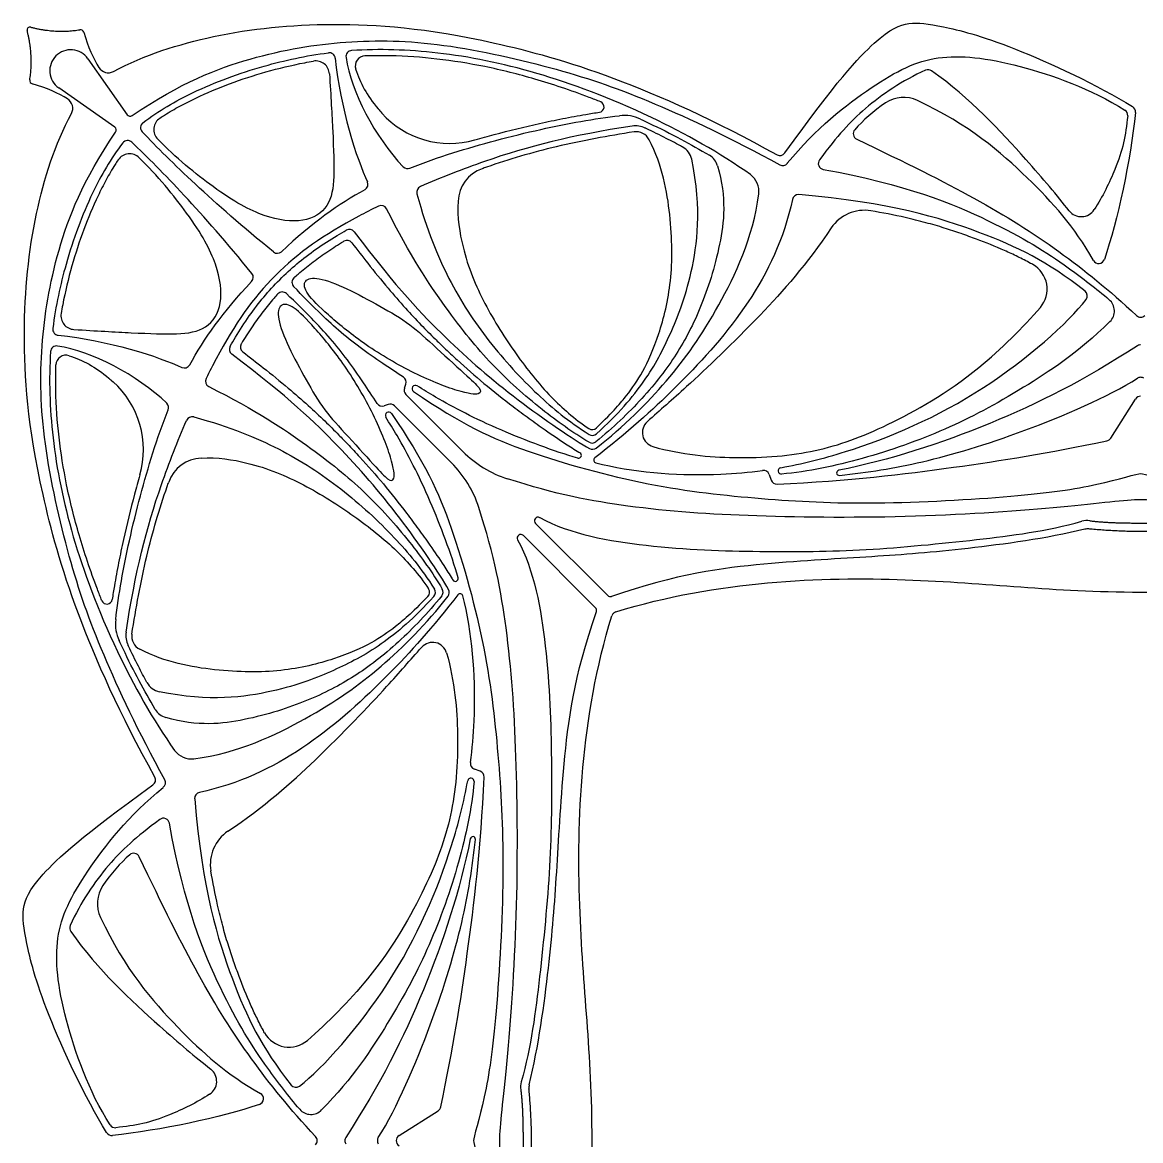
# Model space of a CAD drawing. Header units: millimetres. Extents: x -143 to 143, y -142 to 141.
# Drawn here: x -45.26 to 0.4, y 3.04 to 48.7 of the extents above; entities that cross this region are included whole.
import ezdxf

# ---------------------------------------------------------------- set-up
doc = ezdxf.new("R2010")
doc.units = ezdxf.units.MM
doc.header["$MEASUREMENT"] = 0
doc.layers.add('Layer 03', color=5, linetype='Continuous')

msp = doc.modelspace()

# ---------------------------------------------------------------- linework, layer by layer
at = {"layer": 'Layer 03'}
for p, q in [((-42.582, 47.217), (-40.982, 44.932)), ((-41.489, 44.425), (-43.774, 46.025)), ((-29.658, 33.77), (-29.603, 33.922)), ((-27.268, 31.177), (-29.601, 33.51)), ((-30.328, 33.101), (-30.479, 33.045)), ((-27.734, 30.711), (-30.068, 33.044)), ((-0.818, 31.723), (0.196, 33.32)), ((-21.671, 31.087), (-21.884, 30.921)), ((-21.838, 30.712), (-21.575, 30.651)), ((-14.766, 30.243), (-14.678, 30.005)), ((-21.357, 25.294), (-24.304, 28.242)), ((-21.852, 24.8), (-24.799, 27.747)), ((-27.479, 25.326), (-27.644, 25.114)), ((-27.208, 25.018), (-27.27, 25.281)), ((-26.562, 18.121), (-26.8, 18.208)), ((-29.878, 3.246), (-28.281, 4.261))]:
    msp.add_line(p, q, dxfattribs=at)
for centre, radius, start, end in [((-44.947, 48.39), 0.119, 135, 194.2506), ((-44.947, 48.39), 0.119, 75.7494, 135), ((-42.89, 48.255), 0.148, 15.5888, 99.6245), ((-43.283, 46.726), 0.856, 35, 135), ((-31.799, 47.303), 0.247, 93.8133, 188.3792), ((-43.283, 46.726), 0.856, 135, 235), ((-33.281, 46.562), 0.564, 3.5583, 99.5287), ((-32.728, 47.213), 0.247, 5.3661, 97.2232), ((-31.254, 46.917), 0.413, 91.983, 197.3952), ((-41.754, 47.09), 0.446, 211.4581, 298.2117), ((-8.273, 46.523), 0.247, 54.5926, 114.1641), ((-44.812, 46.332), 0.148, 170.3755, 254.4112), ((-43.648, 45.196), 0.446, 331.7883, 58.5419), ((-21.726, 45.251), 0.221, 278.3798, 68.1749), ((-9.275, 44.309), 1.328, 64.9843, 123.8034), ((-0.053, 45.051), 0.247, 353.9891, 58.4379), ((-40.861, 45.017), 0.148, 215, 303.9945), ((-39.33, 44.322), 0.564, 123.5479, 224.4495), ((-27.81, 47.479), 3.722, 221.7701, 286.0845), ((-20.694, 43.282), 1.618, 65.0465, 96.2758), ((-0.37, 44.912), 0.247, 354.9216, 57.5141), ((-41.574, 44.303), 0.148, 326.0055, 55), ((-40.185, 44.405), 0.247, 127.5155, 223.3766), ((-20.221, 43.553), 0.924, 64.5163, 98.7168), ((-11.082, 44.152), 0.247, 138.7295, 244.5117), ((-40.963, 43.628), 0.247, 46.6234, 142.4845), ((-20.193, 43.639), 0.596, 27.0138, 98.6688), ((-18.651, 42.96), 0.742, 11.6873, 61.576), ((-40.88, 42.773), 0.564, 45.5505, 146.4521), ((-17.585, 42.64), 0.742, 15.9484, 59.3055), ((-14.322, 43.512), 0.247, 241.1345, 324.4149), ((-14.213, 43.103), 0.247, 241.2379, 320.7295), ((-12.511, 42.941), 0.247, 143.5306, 259.7736), ((-29.527, 42.974), 0.247, 223.5418, 292.1524), ((-25.993, 41.33), 1.478, 109.464, 177.163), ((-16.019, 41.804), 0.837, 352.6767, 54.2453), ((-31.393, 42.083), 0.247, 298.9834, 25.0222), ((-28.908, 41.768), 0.247, 113.5129, 195.0865), ((-13.574, 41.42), 0.247, 85.1006, 168.3727), ((-30.605, 40.979), 0.247, 26.5466, 116.4459), ((-10.879, 39.4), 1.627, 80.4368, 146.0664), ((-2.017, 41.397), 0.63, 217.9583, 327.2054), ((-31.909, 40.005), 0.247, 37.0624, 119.8555), ((-31.999, 39.552), 0.247, 37.3064, 120.7805), ((-34.849, 39.517), 0.247, 230.6114, 313.5058), ((-1.309, 39.102), 0.247, 209.5316, 341.0611), ((-36.075, 38.291), 0.247, 316.4942, 39.3886), ((-4.558, 37.81), 1.146, 319.2513, 60.7966), ((-34.004, 38.089), 0.247, 132.5164, 223.5754), ((-34.646, 37.446), 0.247, 46.4246, 137.4836), ((-2.018, 37.536), 0.247, 322.742, 52.0675), ((-1.269, 36.916), 0.604, 314.1721, 49.7837), ((-43.119, 36.723), 0.564, 170.4713, 266.4417), ((0.405, 36.912), 0.247, 227.0522, 270), ((0.405, 36.912), 0.247, 270, 312.9478), ((-43.771, 36.171), 0.247, 172.7768, 264.6339), ((-43.861, 35.241), 0.247, 81.6208, 176.1867), ((-36.563, 35.351), 0.247, 150.1445, 232.9376), ((-36.109, 35.442), 0.247, 149.2195, 232.6936), ((0.405, 35.289), 0.247, 90, 122.9267), ((-43.474, 34.697), 0.413, 72.6048, 178.017), ((-38.64, 34.836), 0.247, 244.9778, 331.0166), ((-44.036, 31.252), 3.722, 343.9155, 48.2299), ((-37.536, 34.048), 0.247, 153.5541, 243.4534), ((-29.835, 34.007), 0.247, 339.7754, 57.1486), ((-29.209, 33.744), 0.135, 58.1628, 235.4201), ((0.405, 33.96), 0.247, 90, 122.7482), ((0.405, 33.96), 0.247, 57.2518, 90), ((-29.426, 33.685), 0.247, 159.7754, 225), ((0.405, 33.188), 0.247, 90, 147.5819), ((-39.531, 32.97), 0.247, 337.8476, 46.4582), ((-30.564, 33.277), 0.247, 212.8514, 290.2246), ((-30.242, 32.869), 0.247, 45, 110.2246), ((-38.326, 32.35), 0.247, 74.9135, 156.4871), ((-30.301, 32.651), 0.135, 34.5799, 211.8372), ((-21.99, 32.318), 0.247, 236.011, 314.0779), ((-19.349, 31.951), 0.593, 131.8908, 254.2035), ((-21.992, 31.77), 0.247, 239.2452, 308.9435), ((-21.984, 32.083), 0.247, 237.4498, 311.792), ((-1.027, 31.856), 0.247, 281.8517, 327.5819), ((-24.04, 34.405), 4.565, 225, 252.0456), ((-22.55, 31.024), 0.119, 254.109, 59.229), ((-21.977, 31.516), 0.247, 241.1518, 307.7067), ((-37.888, 29.435), 1.478, 92.837, 160.536), ((-30.962, 27.483), 4.565, 17.9544, 45), ((-21.811, 30.828), 0.119, 127.8753, 256.8825), ((-14.998, 30.158), 0.247, 20.1191, 97.5772), ((-14.266, 30.388), 0.131, 99.9559, 275.0461), ((-11.905, 30.307), 0.105, 101.1636, 275.9408), ((-14.446, 30.09), 0.247, 200.1191, 272.7053), ((-24.199, 28.346), 0.148, 61.4633, 225), ((-1.779, 27.562), 0.796, 82.425, 105.6414), ((-1.758, 27.533), 0.486, 84.3711, 103.7154), ((-24.904, 27.642), 0.148, 45, 208.5367), ((-27.582, 25.992), 0.119, 210.771, 15.891), ((-41.808, 25.168), 0.221, 201.8251, 351.6202), ((-28.875, 25.432), 0.247, 315.9221, 33.989), ((-28.64, 25.427), 0.247, 318.208, 32.5502), ((-28.328, 25.435), 0.247, 321.0565, 30.7548), ((-28.073, 25.42), 0.247, 322.2933, 28.8482), ((-27.385, 25.254), 0.119, 13.1175, 142.1247), ((-21.252, 25.399), 0.148, 225, 289.2621), ((-21.957, 24.695), 0.148, 340.7379, 45), ((-39.839, 24.137), 1.618, 173.7242, 204.9535), ((-20.951, 24.394), 0.247, 135, 162.8006), ((-20.951, 24.394), 0.247, 107.1994, 135), ((-40.11, 23.664), 0.924, 171.2832, 205.4837), ((-40.197, 23.635), 0.596, 171.3312, 242.9862), ((-28.508, 22.791), 0.593, 15.7965, 138.1092), ((-39.517, 22.094), 0.742, 208.424, 258.3127), ((-39.197, 21.028), 0.742, 210.6945, 254.0516), ((-38.361, 19.461), 0.837, 215.7547, 277.3233), ((-26.715, 18.44), 0.247, 172.4228, 249.8809), ((-40.069, 17.764), 0.247, 305.5851, 28.8655), ((-26.945, 17.709), 0.131, 354.9539, 170.0441), ((-26.647, 17.889), 0.247, 357.2947, 69.8809), ((-39.661, 17.656), 0.247, 309.2705, 28.7621), ((-37.977, 17.017), 0.247, 101.6273, 184.8994), ((-39.498, 15.954), 0.247, 10.2264, 126.4694), ((-35.957, 14.321), 1.627, 123.9336, 189.5632), ((-26.865, 15.347), 0.105, 354.0592, 168.8364), ((-40.71, 14.525), 0.247, 25.4883, 131.2705), ((-40.867, 12.717), 1.328, 146.1966, 205.0157), ((-43.08, 11.715), 0.247, 155.8359, 215.4074), ((-34.367, 8.001), 1.146, 209.2034, 310.7487), ((-37.954, 5.459), 0.63, 302.7946, 52.0417), ((-34.093, 5.461), 0.247, 217.9325, 307.258), ((-24.119, 5.222), 0.796, 164.3586, 187.575), ((-24.09, 5.2), 0.486, 166.2846, 185.6289), ((-35.659, 4.751), 0.247, 288.9389, 60.4684), ((-33.473, 4.711), 0.604, 220.2163, 315.8279), ((-28.413, 4.469), 0.247, 302.4181, 348.1483), ((-41.469, 3.813), 0.247, 212.4859, 275.0784), ((-41.609, 3.495), 0.247, 211.5621, 276.0109), ((-33.469, 3.038), 0.247, 360, 42.9478), ((-29.745, 3.038), 0.247, 122.4181, 180), ((-33.469, 3.038), 0.247, 317.0522, 0), ((-31.846, 3.038), 0.247, 147.0733, 180), ((-31.846, 3.038), 0.247, 180, 212.9267), ((-30.517, 3.038), 0.247, 147.2518, 180), ((-30.517, 3.038), 0.247, 180, 212.7482), ((-29.745, 3.038), 0.247, 180, 237.5819)]:
    msp.add_arc(centre, radius, start, end, dxfattribs=at)
for points, degree in [([(-44.918, 48.505), (-43.87, 48.239), (-42.915, 48.401)], 2), ([(-44.958, 46.357), (-44.796, 47.313), (-45.062, 48.361)], 2), ([(-42.747, 48.295), (-42.582, 47.702), (-42.355, 47.219), (-42.134, 46.858)], 3), ([(-32.482, 47.237), (-32.293, 45.225), (-31.59, 43.089), (-31.17, 42.187)], 3), ([(-32.043, 47.267), (-31.838, 45.874), (-30.866, 44.023), (-29.707, 42.804)], 3), ([(-43.415, 45.576), (-43.776, 45.797), (-44.259, 46.024), (-44.852, 46.19)], 3), ([(-10.013, 45.412), (-10.497, 45.088), (-10.933, 44.696), (-11.268, 44.315)], 3), ([(0.193, 45.026), (-0.012, 43.076), (-0.534, 40.598), (-1.075, 39.021)], 3), ([(-35.006, 39.326), (-37.524, 41.394), (-39.188, 42.99), (-40.365, 44.235)], 3), ([(-35.884, 38.448), (-37.951, 40.966), (-39.548, 42.631), (-40.793, 43.807)], 3), ([(-31.274, 41.867), (-32.321, 41.287), (-33.434, 40.52), (-34.679, 39.338)], 3), ([(-38.424, 34.716), (-37.844, 35.763), (-37.077, 36.876), (-35.896, 38.121)], 3), ([(-30.83, 37.206), (-31.278, 37.453), (-32.201, 37.95), (-33.361, 38.345), (-33.797, 38.145), (-33.729, 37.675), (-32.855, 36.807), (-31.426, 35.62), (-29.394, 34.378), (-27.288, 33.546), (-26.515, 33.478), (-26.54, 33.755), (-27.063, 34.231), (-28.591, 35.622), (-29.512, 36.469), (-30.382, 36.959), (-30.83, 37.206)], 3), ([(-33.764, 34.273), (-34.01, 34.721), (-34.508, 35.643), (-34.903, 36.804), (-34.702, 37.239), (-34.232, 37.171), (-33.365, 36.298), (-32.177, 34.868), (-30.936, 32.836), (-30.103, 30.731), (-30.035, 29.957), (-30.313, 29.982), (-30.789, 30.506), (-32.179, 32.033), (-33.027, 32.955), (-33.517, 33.825), (-33.764, 34.273)], 3), ([(-43.794, 35.925), (-41.783, 35.736), (-39.646, 35.033), (-38.745, 34.612)], 3), ([(-39.361, 33.149), (-40.581, 34.308), (-42.431, 35.28), (-43.825, 35.486)], 3), ([(-1.675, 28.351), (-0.963, 28.256), (0.405, 28.256)], 2), ([(0.405, 28.256), (1.773, 28.256), (2.484, 28.351)], 2), ([(0.405, 27.91), (-0.627, 27.91), (-1.71, 28.016)], 2), ([(2.52, 28.016), (1.437, 27.91), (0.405, 27.91)], 2), ([(-40.873, 14.71), (-41.254, 14.376), (-41.646, 13.94), (-41.97, 13.456)], 3), ([(-24.908, 5.117), (-24.814, 4.405), (-24.814, 3.038)], 2), ([(-24.467, 3.038), (-24.467, 4.069), (-24.574, 5.153)], 2), ([(-35.579, 4.517), (-37.156, 3.976), (-39.634, 3.455), (-41.583, 3.25)], 3), ([(-24.814, 3.038), (-24.814, 1.67), (-24.908, 0.958)], 2), ([(-24.574, 0.923), (-24.467, 2.006), (-24.467, 3.038)], 2)]:
    msp.add_open_spline(points, degree=degree, dxfattribs=at)
for points, knots in [([(-41.543, 46.698), (-40.291, 47.369), (-37.328, 48.305), (-32.771, 48.77), (-26.84, 48.344), (-19.61, 46.145), (-14.441, 43.295)], [1043.724113, 1043.724113, 1043.724113, 1043.724113, 1050.462165, 1057.832214, 1065.202263, 1072.482316, 1072.482316, 1072.482316, 1072.482316]), ([(-14.121, 43.368), (-12.041, 46.274), (-10.173, 48.293), (-9.069, 48.759), (-7.885, 48.586), (-5.318, 47.992), (-1.356, 46.142), (0.077, 45.262)], [1072.845695, 1072.845695, 1072.845695, 1072.845695, 1076.381093, 1079.988172, 1083.595251, 1087.20233, 1090.700586, 1090.700586, 1090.700586, 1090.700586]), ([(-40.778, 44.894), (-38.77, 46.248), (-35.826, 47.395), (-32.042, 48.007), (-28.252, 47.943), (-23.202, 46.798), (-19.748, 45.586), (-16.319, 43.977), (-14.332, 42.887)], [2991.232942, 2991.232942, 2991.232942, 2991.232942, 2995.957028, 3000.775176, 3005.593324, 3010.411473, 3015.229621, 3019.906198, 3019.906198, 3019.906198, 3019.906198]), ([(-15.53, 42.483), (-16.751, 43.361), (-20.091, 45.195), (-24.367, 46.77), (-28.23, 47.55), (-30.698, 47.624), (-31.815, 47.55)], [591.39358, 591.39358, 591.39358, 591.39358, 594.605076, 598.70927, 602.813463, 606.636435, 606.636435, 606.636435, 606.636435]), ([(-40.335, 44.601), (-39.693, 45.094), (-38.173, 45.972), (-35.634, 46.912), (-33.682, 47.342), (-32.76, 47.459)], [64.036122, 64.036122, 64.036122, 64.036122, 67.350544, 71.454738, 74.740377, 74.740377, 74.740377, 74.740377]), ([(-39.642, 44.793), (-39.579, 44.834), (-39.314, 45.006), (-38.832, 45.287), (-37.953, 45.732), (-36.785, 46.222), (-35.296, 46.704), (-34.145, 46.982), (-33.493, 47.098), (-33.374, 47.118)], [23.77431, 23.77431, 23.77431, 23.77431, 24.00178, 24.731444, 25.46915, 26.98874, 28.570117, 30.214396, 30.579878, 30.579878, 30.579878, 30.579878]), ([(-21.644, 45.456), (-21.8, 45.518), (-22.329, 45.725), (-23.22, 46.044), (-24.636, 46.487), (-26.326, 46.914), (-28.301, 47.231), (-29.939, 47.346), (-30.921, 47.342), (-31.269, 47.33)], [27.007061, 27.007061, 27.007061, 27.007061, 27.515991, 28.731371, 29.879166, 32.01661, 34.015282, 35.941454, 36.995164, 36.995164, 36.995164, 36.995164]), ([(-14.022, 42.947), (-12.865, 44.362), (-10.314, 46.359), (-7.988, 47.5), (-4.924, 47.149), (-1.621, 46.001), (-0.237, 45.12)], [3020.253046, 3020.253046, 3020.253046, 3020.253046, 3024.25377, 3028.403707, 3032.553643, 3036.448935, 3036.448935, 3036.448935, 3036.448935]), ([(-32.717, 46.597), (-32.662, 45.7), (-32.568, 43.931), (-32.5, 42.327), (-32.685, 41.128), (-33.714, 40.483), (-35.325, 40.678), (-37.139, 41.653), (-39.011, 43.191), (-39.733, 43.927)], [8.362132, 8.362132, 8.362132, 8.362132, 10.139264, 12.31168, 14.484095, 16.656511, 18.828926, 21.001342, 22.769177, 22.769177, 22.769177, 22.769177]), ([(-31.649, 46.793), (-31.474, 46.237), (-31.157, 45.666), (-30.636, 45.056), (-30.585, 45)], [37.764602, 37.764602, 37.764602, 37.764602, 40.268563, 40.523699, 40.523699, 40.523699, 40.523699]), ([(-8.374, 46.748), (-9.339, 46.315), (-10.933, 45.227), (-11.974, 44.083), (-12.71, 43.088)], [1722.148061, 1722.148061, 1722.148061, 1722.148061, 1725.202224, 1728.094354, 1728.094354, 1728.094354, 1728.094354]), ([(-2.514, 41.009), (-2.99, 41.619), (-4.524, 43.413), (-6.552, 45.602), (-8.13, 46.724)], [1714.254563, 1714.254563, 1714.254563, 1714.254563, 1717.265157, 1721.888131, 1721.888131, 1721.888131, 1721.888131]), ([(-1.524, 38.98), (-2.312, 40.371), (-4.023, 42.282), (-6.59, 44.521), (-8.713, 45.512)], [1097.632525, 1097.632525, 1097.632525, 1097.632525, 1102.733759, 1107.897951, 1107.897951, 1107.897951, 1107.897951]), ([(-39.853, 17.884), (-42.702, 23.053), (-44.902, 30.283), (-45.327, 36.214), (-44.863, 40.77), (-43.927, 43.733), (-43.255, 44.985)], [1696.158702, 1696.158702, 1696.158702, 1696.158702, 1703.438756, 1710.808805, 1718.178854, 1724.916905, 1724.916905, 1724.916905, 1724.916905]), ([(-29.434, 42.745), (-28.854, 42.981), (-27.168, 43.567), (-24.287, 44.333), (-21.887, 44.778), (-20.871, 44.89)], [412.168939, 412.168939, 412.168939, 412.168939, 414.259633, 418.274345, 421.761124, 421.761124, 421.761124, 421.761124]), ([(-26.779, 43.903), (-26.516, 43.979), (-25.641, 44.221), (-24.445, 44.511), (-23.197, 44.775), (-22.381, 44.926), (-21.879, 45.005), (-21.694, 45.033)], [21.151841, 21.151841, 21.151841, 21.151841, 21.982278, 23.905905, 24.883585, 25.8548, 26.423673, 26.423673, 26.423673, 26.423673]), ([(-0.124, 44.89), (-0.197, 44.073), (-0.432, 43.048), (-1.155, 41.571), (-1.487, 41.055)], [1708.826588, 1708.826588, 1708.826588, 1708.826588, 1711.321751, 1713.038808, 1713.038808, 1713.038808, 1713.038808]), ([(-20.361, 44.466), (-22.811, 44.091), (-25.496, 43.415), (-28.164, 42.361), (-29.007, 41.995)], [52.753042, 52.753042, 52.753042, 52.753042, 58.061865, 60.709815, 60.709815, 60.709815, 60.709815]), ([(-20.011, 44.749), (-19.899, 44.696), (-19.344, 44.435), (-18.401, 43.959), (-17.587, 43.504), (-17.206, 43.278)], [422.653066, 422.653066, 422.653066, 422.653066, 423.030362, 424.513, 425.857662, 425.857662, 425.857662, 425.857662]), ([(-18.298, 43.612), (-18.519, 43.732), (-19.01, 43.99), (-19.521, 44.243), (-19.809, 44.38), (-19.824, 44.387)], [50.464206, 50.464206, 50.464206, 50.464206, 51.227037, 52.14686, 52.195151, 52.195151, 52.195151, 52.195151]), ([(-39.444, 17.775), (-40.535, 19.762), (-42.143, 23.19), (-43.355, 26.645), (-44.5, 31.695), (-44.565, 35.484), (-43.953, 39.269), (-42.805, 42.213), (-41.451, 44.22)], [2953.42968, 2953.42968, 2953.42968, 2953.42968, 2958.106255, 2962.924404, 2967.742553, 2972.560702, 2977.378851, 2982.102936, 2982.102936, 2982.102936, 2982.102936]), ([(-20.283, 44.228), (-20.808, 44.148), (-21.87, 43.97), (-23.418, 43.644), (-24.903, 43.251), (-25.906, 42.927), (-26.425, 42.745), (-26.485, 42.724)], [60.815765, 60.815765, 60.815765, 60.815765, 62.428723, 64.083649, 65.612182, 67.088868, 67.281392, 67.281392, 67.281392, 67.281392]), ([(-21.818, 32.14), (-21.098, 32.837), (-20.521, 33.526), (-19.948, 34.341), (-19.243, 35.881), (-18.705, 38.077), (-18.721, 40.667), (-19.118, 42.842), (-19.662, 43.91)], [46.826404, 46.826404, 46.826404, 46.826404, 48.899332, 51.164695, 53.430058, 55.695421, 57.960784, 60.062007, 60.062007, 60.062007, 60.062007]), ([(-11.188, 43.929), (-9.158, 42.961), (-6.107, 41.438), (-2.981, 39.468), (-0.886, 37.776), (0.236, 36.731)], [1111.414814, 1111.414814, 1111.414814, 1111.414814, 1115.9755, 1120.747489, 1125.293167, 1125.293167, 1125.293167, 1125.293167]), ([(-41.159, 43.778), (-41.652, 43.136), (-42.53, 41.616), (-43.469, 39.076), (-43.899, 37.124), (-44.016, 36.202)], [64.036122, 64.036122, 64.036122, 64.036122, 67.350544, 71.454738, 74.740377, 74.740377, 74.740377, 74.740377]), ([(-41.35, 43.084), (-41.392, 43.022), (-41.563, 42.757), (-41.845, 42.274), (-42.29, 41.396), (-42.779, 40.228), (-43.261, 38.739), (-43.539, 37.587), (-43.656, 36.935), (-43.676, 36.817)], [23.77431, 23.77431, 23.77431, 23.77431, 24.00178, 24.731444, 25.46915, 26.988741, 28.570117, 30.214396, 30.579878, 30.579878, 30.579878, 30.579878]), ([(-43.154, 36.16), (-42.257, 36.104), (-40.488, 36.01), (-38.885, 35.942), (-37.686, 36.128), (-37.041, 37.156), (-37.236, 38.768), (-38.211, 40.582), (-39.749, 42.453), (-40.485, 43.175)], [8.362132, 8.362132, 8.362132, 8.362132, 10.139264, 12.311679, 14.484095, 16.65651, 18.828926, 21.001342, 22.769177, 22.769177, 22.769177, 22.769177]), ([(-21.82, 31.899), (-20.933, 32.691), (-19.698, 34.152), (-18.793, 35.932), (-17.921, 38.092), (-17.497, 41.043), (-17.925, 43.11)], [36.909414, 36.909414, 36.909414, 36.909414, 40.054806, 43.362948, 46.671089, 49.810742, 49.810742, 49.810742, 49.810742]), ([(-16.872, 42.844), (-16.495, 41.526), (-16.724, 39.477), (-17.546, 36.97), (-18.496, 35.145), (-19.819, 33.407), (-21.15, 32.133), (-21.837, 31.578)], [426.425573, 426.425573, 426.425573, 426.425573, 428.982582, 431.720998, 434.459413, 437.197829, 439.769796, 439.769796, 439.769796, 439.769796]), ([(-12.555, 42.698), (-9.169, 42.087), (-5.266, 40.465), (-2.86, 38.955), (-1.4, 37.818), (-0.878, 37.377)], [1728.60156, 1728.60156, 1728.60156, 1728.60156, 1733.321461, 1738.219505, 1741.376084, 1741.376084, 1741.376084, 1741.376084]), ([(-29.147, 41.704), (-28.739, 40.19), (-27.857, 38.081), (-26.293, 35.664), (-24.215, 33.43), (-22.995, 32.435), (-22.117, 31.875)], [61.065748, 61.065748, 61.065748, 61.065748, 64.164232, 67.401084, 70.637937, 73.695116, 73.695116, 73.695116, 73.695116]), ([(-21.826, 31.32), (-20.687, 32.201), (-18.772, 34.138), (-16.962, 36.683), (-15.421, 39.893), (-15.189, 41.697)], [577.487345, 577.487345, 577.487345, 577.487345, 581.837443, 586.347553, 590.484368, 590.484368, 590.484368, 590.484368]), ([(-1.866, 37.731), (-3.433, 38.952), (-5.834, 40.127), (-9.806, 41.345), (-13.553, 41.666)], [1772.858649, 1772.858649, 1772.858649, 1772.858649, 1779.203671, 1785.671957, 1785.671957, 1785.671957, 1785.671957]), ([(-30.715, 41.2), (-30.996, 41.06), (-32.776, 40.143), (-33.994, 39.301), (-34.926, 38.369)], [453.466454, 453.466454, 453.466454, 453.466454, 454.449766, 459.961674, 459.961674, 459.961674, 459.961674]), ([(-27.469, 41.404), (-27.503, 40.726), (-27.266, 39.189), (-26.434, 37.198), (-25.108, 35.105), (-23.788, 33.453), (-22.726, 32.516), (-22.128, 32.113)], [69.048149, 69.048149, 69.048149, 69.048149, 70.772792, 73.321651, 75.870509, 78.419367, 80.59774, 80.59774, 80.59774, 80.59774]), ([(-13.817, 41.469), (-14.147, 39.866), (-15.53, 37.053), (-18.32, 33.987), (-20.314, 32.143), (-21.671, 31.087)], [1786.0353, 1786.0353, 1786.0353, 1786.0353, 1790.599059, 1795.365425, 1799.675591, 1799.675591, 1799.675591, 1799.675591]), ([(-22.119, 31.558), (-22.79, 31.957), (-24.161, 32.936), (-26.129, 34.688), (-27.865, 36.844), (-29.413, 39.144), (-30.384, 41.089)], [440.073912, 440.073912, 440.073912, 440.073912, 442.985636, 446.38914, 449.792643, 453.074194, 453.074194, 453.074194, 453.074194]), ([(-3.999, 38.81), (-4.029, 38.827), (-4.232, 38.939), (-4.614, 39.137), (-5.347, 39.478), (-6.122, 39.785), (-6.943, 40.085), (-7.631, 40.313), (-8.389, 40.533), (-9.387, 40.779), (-10.138, 40.925), (-10.608, 41.004)], [104.516993, 104.516993, 104.516993, 104.516993, 104.621396, 105.222184, 105.821535, 107.073035, 107.74975, 108.476258, 109.269199, 110.14586, 111.592031, 111.592031, 111.592031, 111.592031]), ([(-34.751, 38.194), (-34.525, 38.42), (-34.05, 38.857), (-33.262, 39.459), (-32.578, 39.901), (-32.156, 40.149), (-32.032, 40.22)], [560.128299, 560.128299, 560.128299, 560.128299, 561.098811, 562.084889, 563.134709, 563.56864, 563.56864, 563.56864, 563.56864]), ([(-12.228, 40.308), (-13.225, 38.826), (-15.351, 36.436), (-18.049, 33.874), (-19.211, 32.871), (-19.745, 32.392)], [71.734649, 71.734649, 71.734649, 71.734649, 75.43047, 79.804845, 82.914539, 82.914539, 82.914539, 82.914539]), ([(-34.171, 38.271), (-34.114, 38.323), (-33.881, 38.532), (-33.452, 38.883), (-32.858, 39.309), (-32.408, 39.595), (-32.158, 39.745), (-32.126, 39.764)], [542.514689, 542.514689, 542.514689, 542.514689, 542.748997, 543.461643, 544.196169, 544.96579, 545.080148, 545.080148, 545.080148, 545.080148]), ([(-31.712, 40.154), (-29.941, 37.81), (-27.886, 35.676), (-25.307, 33.419), (-22.743, 31.656), (-22.096, 31.299)], [563.929893, 563.929893, 563.929893, 563.929893, 568.393092, 572.964687, 577.196944, 577.196944, 577.196944, 577.196944]), ([(-31.803, 39.702), (-31.588, 39.42), (-31.105, 38.796), (-30.379, 37.901), (-29.654, 37.064), (-29.011, 36.375), (-28.482, 35.846), (-27.987, 35.37), (-27.331, 34.755), (-26.401, 33.937), (-25.412, 33.152), (-24.569, 32.527), (-23.856, 32.018), (-23.18, 31.558), (-22.703, 31.254), (-22.505, 31.136), (-22.489, 31.126)], [545.444372, 545.444372, 545.444372, 545.444372, 546.517375, 547.840532, 548.941232, 549.87586, 550.698738, 551.211595, 551.958226, 553.42881, 554.967179, 555.789373, 556.611582, 557.627328, 558.26998, 558.326818, 558.326818, 558.326818, 558.326818]), ([(-34.926, 38.369), (-35.859, 37.436), (-36.7, 36.219), (-37.618, 34.438), (-37.757, 34.158)], [459.961674, 459.961674, 459.961674, 459.961674, 465.473582, 466.456894, 466.456894, 466.456894, 466.456894]), ([(-36.777, 35.475), (-36.706, 35.599), (-36.458, 36.02), (-36.016, 36.704), (-35.414, 37.492), (-34.978, 37.968), (-34.751, 38.194)], [556.687958, 556.687958, 556.687958, 556.687958, 557.121889, 558.171709, 559.157786, 560.128299, 560.128299, 560.128299, 560.128299]), ([(-29.7, 34.215), (-29.991, 34.402), (-30.958, 35.045), (-32.305, 36.023), (-33.429, 37.127), (-34.183, 37.919)], [535.247844, 535.247844, 535.247844, 535.247844, 536.447325, 539.383752, 542.117369, 542.117369, 542.117369, 542.117369]), ([(-34.829, 37.613), (-34.881, 37.556), (-35.089, 37.324), (-35.44, 36.895), (-35.866, 36.301), (-36.152, 35.85), (-36.302, 35.601), (-36.322, 35.568)], [354.036856, 354.036856, 354.036856, 354.036856, 354.271164, 354.98381, 355.718335, 356.487957, 356.602315, 356.602315, 356.602315, 356.602315]), ([(-30.772, 33.143), (-30.96, 33.434), (-31.603, 34.401), (-32.58, 35.748), (-33.684, 36.872), (-34.476, 37.625)], [346.770011, 346.770011, 346.770011, 346.770011, 347.969492, 350.905918, 353.639535, 353.639535, 353.639535, 353.639535]), ([(-19.51, 31.38), (-18.333, 31.047), (-15.844, 30.829), (-12.79, 31.106), (-10.107, 32.089), (-6.611, 34.042), (-4.394, 36.245), (-3.69, 37.062)], [84.194435, 84.194435, 84.194435, 84.194435, 87.533443, 91.58269, 95.631936, 99.681183, 102.463272, 102.463272, 102.463272, 102.463272]), ([(-14.289, 30.517), (-13.429, 30.668), (-10.896, 31.3), (-6.049, 33.349), (-2.555, 36.422), (-1.822, 37.386)], [1758.285219, 1758.285219, 1758.285219, 1758.285219, 1761.27269, 1767.063121, 1772.468893, 1772.468893, 1772.468893, 1772.468893]), ([(-0.848, 36.483), (-2.172, 35.196), (-4.641, 33.575), (-7.518, 32.026), (-10.86, 30.848), (-13.171, 30.353), (-14.254, 30.257)], [1742.395806, 1742.395806, 1742.395806, 1742.395806, 1746.02688, 1750.075372, 1754.123864, 1757.878918, 1757.878918, 1757.878918, 1757.878918]), ([(-44.107, 35.258), (-44.182, 34.141), (-44.107, 31.672), (-43.328, 27.81), (-41.752, 23.533), (-39.919, 20.193), (-39.04, 18.973)], [513.620163, 513.620163, 513.620163, 513.620163, 517.443134, 521.547328, 525.651522, 528.863017, 528.863017, 528.863017, 528.863017]), ([(-36.259, 35.245), (-35.978, 35.031), (-35.353, 34.547), (-34.458, 33.821), (-33.622, 33.096), (-32.933, 32.454), (-32.404, 31.924), (-31.928, 31.43), (-31.312, 30.774), (-30.495, 29.844), (-29.71, 28.854), (-29.085, 28.012), (-28.575, 27.298), (-28.115, 26.622), (-27.812, 26.146), (-27.693, 25.948), (-27.683, 25.932)], [356.966539, 356.966539, 356.966539, 356.966539, 358.039542, 359.362699, 360.463398, 361.398026, 362.220904, 362.733762, 363.480393, 364.950976, 366.489345, 367.31154, 368.133748, 369.149495, 369.792147, 369.848984, 369.848984, 369.848984, 369.848984]), ([(0.271, 35.496), (-1.926, 34.074), (-5.604, 32.211), (-9.863, 30.817), (-11.925, 30.41)], [94.854055, 94.854055, 94.854055, 94.854055, 101.60652, 108.324755, 108.324755, 108.324755, 108.324755]), ([(-42.013, 25.086), (-42.075, 25.242), (-42.282, 25.771), (-42.602, 26.663), (-43.045, 28.079), (-43.471, 29.768), (-43.788, 31.743), (-43.904, 33.381), (-43.9, 34.364), (-43.888, 34.711)], [27.007061, 27.007061, 27.007061, 27.007061, 27.515991, 28.731371, 29.879166, 32.01661, 34.015282, 35.941454, 36.995164, 36.995164, 36.995164, 36.995164]), ([(-43.351, 35.091), (-42.794, 34.917), (-42.223, 34.6), (-41.613, 34.078), (-41.557, 34.028)], [14.167556, 14.167556, 14.167556, 14.167556, 16.671517, 16.926653, 16.926653, 16.926653, 16.926653]), ([(-27.857, 25.539), (-28.213, 26.186), (-29.977, 28.749), (-32.234, 31.329), (-34.367, 33.383), (-36.712, 35.154)], [543.059653, 543.059653, 543.059653, 543.059653, 547.29191, 551.863505, 556.326705, 556.326705, 556.326705, 556.326705]), ([(-37.646, 33.827), (-35.701, 32.855), (-33.401, 31.308), (-31.246, 29.571), (-29.493, 27.603), (-28.515, 26.233), (-28.115, 25.561)], [466.849154, 466.849154, 466.849154, 466.849154, 470.130705, 473.534208, 476.937712, 479.849435, 479.849435, 479.849435, 479.849435]), ([(-22.582, 30.91), (-23.535, 31.181), (-26.14, 32.171), (-27.884, 33.096), (-28.891, 33.705), (-29.138, 33.858)], [370.194811, 370.194811, 370.194811, 370.194811, 372.668208, 375.604634, 376.582661, 376.582661, 376.582661, 376.582661]), ([(-11.894, 30.203), (-10.735, 30.324), (-8.523, 30.672), (-4.673, 31.824), (-0.923, 33.4), (0.271, 34.168)], [54.449564, 54.449564, 54.449564, 54.449564, 58.676528, 63.154668, 67.4683, 67.4683, 67.4683, 67.4683]), ([(-29.285, 33.633), (-27.304, 32.267), (-24.851, 31.145), (-19.579, 29.703), (-15.045, 29.22), (-10.707, 28.98), (-4.363, 29.336), (-1.254, 29.791), (0.287, 30.283), (0.405, 30.283)], [377.003651, 377.003651, 377.003651, 377.003651, 381.403736, 385.851806, 390.299876, 394.747945, 399.196015, 403.644084, 408.092154, 408.092154, 408.092154, 408.092154]), ([(0.405, 30.283), (0.523, 30.283), (2.064, 29.791), (5.173, 29.336), (11.516, 28.98), (15.854, 29.22), (20.389, 29.703), (25.661, 31.145), (28.114, 32.267), (30.095, 33.633)], [408.092154, 408.092154, 408.092154, 408.092154, 412.540223, 416.988293, 421.436362, 425.884432, 430.332502, 434.780571, 439.180656, 439.180656, 439.180656, 439.180656]), ([(-41.447, 24.313), (-41.336, 25.33), (-40.89, 27.729), (-40.125, 30.61), (-39.538, 32.297), (-39.302, 32.877)], [498.162224, 498.162224, 498.162224, 498.162224, 501.649003, 505.663715, 507.754409, 507.754409, 507.754409, 507.754409]), ([(-41.024, 23.804), (-40.648, 26.254), (-39.972, 28.939), (-38.919, 31.607), (-38.552, 32.449)], [52.753042, 52.753042, 52.753042, 52.753042, 58.061865, 60.709815, 60.709815, 60.709815, 60.709815]), ([(-38.261, 32.589), (-36.748, 32.181), (-34.638, 31.3), (-32.222, 29.736), (-29.988, 27.657), (-28.992, 26.438), (-28.432, 25.56)], [61.065748, 61.065748, 61.065748, 61.065748, 64.164231, 67.401084, 70.637937, 73.695116, 73.695116, 73.695116, 73.695116]), ([(-27.467, 26.025), (-27.739, 26.978), (-28.729, 29.583), (-29.653, 31.326), (-30.263, 32.334), (-30.416, 32.58)], [370.194811, 370.194811, 370.194811, 370.194811, 372.668207, 375.604634, 376.582661, 376.582661, 376.582661, 376.582661]), ([(-30.19, 32.728), (-28.825, 30.746), (-27.702, 28.294), (-26.26, 23.022), (-25.777, 18.487), (-25.538, 14.149), (-25.894, 7.806), (-26.349, 4.696), (-26.84, 3.155), (-26.84, 3.038)], [377.003651, 377.003651, 377.003651, 377.003651, 381.403736, 385.851806, 390.299876, 394.747945, 399.196015, 403.644084, 408.092154, 408.092154, 408.092154, 408.092154]), ([(-14.435, 29.843), (-11.466, 29.983), (-7.144, 30.506), (-3.392, 31.107), (-0.976, 31.614)], [1808.543263, 1808.543263, 1808.543263, 1808.543263, 1815.546419, 1822.395291, 1822.395291, 1822.395291, 1822.395291]), ([(-37.961, 30.912), (-37.283, 30.945), (-35.746, 30.708), (-33.756, 29.877), (-31.663, 28.55), (-30.01, 27.231), (-29.074, 26.169), (-28.67, 25.571)], [69.048149, 69.048149, 69.048149, 69.048149, 70.772792, 73.321651, 75.870509, 78.419367, 80.59774, 80.59774, 80.59774, 80.59774]), ([(-21.575, 30.651), (-20.026, 30.29), (-17.678, 30.149), (-15.591, 30.328), (-15.03, 30.403)], [1800.465803, 1800.465803, 1800.465803, 1800.465803, 1805.687915, 1807.632088, 1807.632088, 1807.632088, 1807.632088]), ([(-40.46, 30.221), (-40.536, 29.958), (-40.778, 29.083), (-41.068, 27.888), (-41.332, 26.639), (-41.483, 25.823), (-41.563, 25.322), (-41.59, 25.136)], [21.151841, 21.151841, 21.151841, 21.151841, 21.982278, 23.905905, 24.883585, 25.8548, 26.423673, 26.423673, 26.423673, 26.423673]), ([(-40.786, 23.725), (-40.705, 24.251), (-40.527, 25.313), (-40.202, 26.86), (-39.808, 28.345), (-39.485, 29.349), (-39.303, 29.868), (-39.282, 29.928)], [60.815765, 60.815765, 60.815765, 60.815765, 62.428723, 64.083649, 65.612182, 67.088868, 67.281392, 67.281392, 67.281392, 67.281392]), ([(0.405, 29.206), (-0.191, 29.206), (-2.338, 28.911), (-8.703, 28.448), (-15.592, 28.497), (-20.283, 28.827), (-23.482, 29.425), (-25.447, 30.062)], [502.33107, 502.33107, 502.33107, 502.33107, 507.795998, 513.260926, 518.725854, 524.190782, 528.94602, 528.94602, 528.94602, 528.94602]), ([(26.257, 30.062), (24.292, 29.425), (21.093, 28.827), (16.401, 28.497), (9.512, 28.448), (3.148, 28.911), (1, 29.206), (0.405, 29.206)], [475.716121, 475.716121, 475.716121, 475.716121, 480.471358, 485.936286, 491.401214, 496.866142, 502.33107, 502.33107, 502.33107, 502.33107]), ([(-25.764, 3.038), (-25.764, 3.633), (-25.468, 5.781), (-25.005, 12.145), (-25.055, 19.034), (-25.385, 23.726), (-25.983, 26.924), (-26.62, 28.89)], [313.853237, 313.853237, 313.853237, 313.853237, 319.318165, 324.783093, 330.24802, 335.712948, 340.468186, 340.468186, 340.468186, 340.468186]), ([(-24.129, 28.477), (-22.876, 27.796), (-19.57, 27.212), (-15.088, 27.068), (-10.858, 27.105), (-6.312, 27.561), (-3.443, 27.923), (-1.994, 28.328)], [133.686969, 133.686969, 133.686969, 133.686969, 137.981403, 142.635414, 147.289425, 151.943435, 156.431041, 156.431041, 156.431041, 156.431041]), ([(-1.873, 28.005), (-3.45, 27.62), (-6.957, 27.149), (-10.44, 26.872), (-14.72, 26.658), (-18.549, 26.187), (-21.203, 25.259)], [213.291706, 213.291706, 213.291706, 213.291706, 218.231864, 223.256165, 228.280466, 233.250129, 233.250129, 233.250129, 233.250129]), ([(-25.034, 27.571), (-24.353, 26.319), (-23.769, 23.013), (-23.625, 18.53), (-23.662, 14.3), (-24.118, 9.754), (-24.48, 6.885), (-24.886, 5.437)], [238.062029, 238.062029, 238.062029, 238.062029, 242.356462, 247.010473, 251.664484, 256.318495, 260.806102, 260.806102, 260.806102, 260.806102]), ([(-21.024, 24.63), (-16.853, 25.921), (-8.31, 26.203), (-3.24, 25.438), (0.405, 25.438)], [264.74005, 264.74005, 264.74005, 264.74005, 275.650469, 286.669229, 286.669229, 286.669229, 286.669229]), ([(0.405, 25.438), (4.05, 25.438), (9.119, 26.203), (17.663, 25.921), (21.834, 24.63)], [286.669229, 286.669229, 286.669229, 286.669229, 297.687987, 308.598407, 308.598407, 308.598407, 308.598407]), ([(-28.698, 25.26), (-29.395, 24.541), (-30.083, 23.963), (-30.898, 23.391), (-32.438, 22.685), (-34.635, 22.148), (-37.225, 22.164), (-39.4, 22.56), (-40.467, 23.105)], [46.826404, 46.826404, 46.826404, 46.826404, 48.899333, 51.164695, 53.430058, 55.695421, 57.960784, 60.062007, 60.062007, 60.062007, 60.062007]), ([(-28.456, 25.262), (-29.249, 24.376), (-30.71, 23.14), (-32.49, 22.235), (-34.65, 21.364), (-37.601, 20.94), (-39.667, 21.367)], [36.909414, 36.909414, 36.909414, 36.909414, 40.054806, 43.362948, 46.67109, 49.810742, 49.810742, 49.810742, 49.810742]), ([(-28.135, 25.279), (-28.691, 24.593), (-29.964, 23.262), (-31.703, 21.938), (-33.528, 20.989), (-36.035, 20.166), (-38.083, 19.938), (-39.401, 20.314)], [480.153552, 480.153552, 480.153552, 480.153552, 482.725519, 485.463935, 488.20235, 490.940765, 493.497775, 493.497775, 493.497775, 493.497775]), ([(-38.254, 18.632), (-36.45, 18.864), (-33.241, 20.404), (-30.695, 22.215), (-28.759, 24.129), (-27.878, 25.269)], [529.77223, 529.77223, 529.77223, 529.77223, 533.909044, 538.419154, 542.769253, 542.769253, 542.769253, 542.769253]), ([(-27.644, 25.114), (-28.7, 23.756), (-30.545, 21.762), (-33.61, 18.972), (-36.423, 17.589), (-38.027, 17.259)], [2845.764829, 2845.764829, 2845.764829, 2845.764829, 2850.074995, 2854.841362, 2859.40512, 2859.40512, 2859.40512, 2859.40512]), ([(-26.96, 18.473), (-26.886, 19.034), (-26.707, 21.121), (-26.847, 23.469), (-27.208, 25.018)], [2837.808332, 2837.808332, 2837.808332, 2837.808332, 2839.752505, 2844.974617, 2844.974617, 2844.974617, 2844.974617]), ([(-24.562, 5.316), (-24.177, 6.893), (-23.706, 10.4), (-23.429, 13.882), (-23.216, 18.162), (-22.744, 21.992), (-21.817, 24.646)], [213.291706, 213.291706, 213.291706, 213.291706, 218.231864, 223.256164, 228.280465, 233.250129, 233.250129, 233.250129, 233.250129]), ([(-21.995, 3.038), (-21.995, 6.683), (-22.76, 11.752), (-22.478, 20.296), (-21.187, 24.467)], [418.97212, 418.97212, 418.97212, 418.97212, 429.990881, 440.901299, 440.901299, 440.901299, 440.901299]), ([(-39.836, 20.649), (-40.062, 21.03), (-40.517, 21.844), (-40.992, 22.787), (-41.254, 23.341), (-41.306, 23.454)], [494.065685, 494.065685, 494.065685, 494.065685, 495.410348, 496.892986, 497.270282, 497.270282, 497.270282, 497.270282]), ([(-40.17, 21.741), (-40.289, 21.962), (-40.547, 22.453), (-40.8, 22.964), (-40.938, 23.252), (-40.944, 23.266)], [50.464206, 50.464206, 50.464206, 50.464206, 51.227037, 52.14686, 52.195151, 52.195151, 52.195151, 52.195151]), ([(-36.865, 15.671), (-35.384, 16.668), (-32.993, 18.793), (-30.432, 21.492), (-29.428, 22.653), (-28.949, 23.187)], [71.734649, 71.734649, 71.734649, 71.734649, 75.43047, 79.804845, 82.914539, 82.914539, 82.914539, 82.914539]), ([(-27.938, 22.953), (-27.605, 21.776), (-27.386, 19.287), (-27.664, 16.232), (-28.647, 13.549), (-30.6, 10.054), (-32.803, 7.836), (-33.619, 7.133)], [84.194435, 84.194435, 84.194435, 84.194435, 87.533443, 91.58269, 95.631937, 99.681183, 102.463272, 102.463272, 102.463272, 102.463272]), ([(-28.171, 4.418), (-27.664, 6.835), (-27.063, 10.586), (-26.541, 14.908), (-26.4, 17.877)], [2823.045129, 2823.045129, 2823.045129, 2823.045129, 2829.894, 2836.897157, 2836.897157, 2836.897157, 2836.897157]), ([(-41.82, 3.366), (-42.699, 4.798), (-44.549, 8.76), (-45.144, 11.327), (-45.316, 12.512), (-44.851, 13.615), (-42.831, 15.484), (-39.925, 17.563)], [1677.940432, 1677.940432, 1677.940432, 1677.940432, 1681.438688, 1685.045767, 1688.652846, 1692.259925, 1695.795323, 1695.795323, 1695.795323, 1695.795323]), ([(-41.678, 3.68), (-42.559, 5.063), (-43.706, 8.366), (-44.058, 11.431), (-42.917, 13.757), (-40.919, 16.308), (-39.504, 17.464)], [2936.886943, 2936.886943, 2936.886943, 2936.886943, 2940.782235, 2944.932172, 2949.082109, 2953.082833, 2953.082833, 2953.082833, 2953.082833]), ([(-33.944, 5.264), (-32.98, 5.998), (-29.906, 9.491), (-27.858, 14.339), (-27.226, 16.872), (-27.075, 17.731)], [2872.971527, 2872.971527, 2872.971527, 2872.971527, 2878.377299, 2884.167729, 2887.155201, 2887.155201, 2887.155201, 2887.155201]), ([(-26.814, 17.697), (-26.91, 16.614), (-27.405, 14.302), (-28.584, 10.961), (-30.133, 8.084), (-31.754, 5.614), (-33.04, 4.29)], [2887.561501, 2887.561501, 2887.561501, 2887.561501, 2891.316556, 2895.365048, 2899.41354, 2903.044614, 2903.044614, 2903.044614, 2903.044614]), ([(-38.223, 16.996), (-37.902, 13.248), (-36.684, 9.276), (-35.509, 6.875), (-34.288, 5.309)], [2859.768463, 2859.768463, 2859.768463, 2859.768463, 2866.236749, 2872.581771, 2872.581771, 2872.581771, 2872.581771]), ([(-39.645, 16.152), (-40.641, 15.416), (-41.785, 14.376), (-42.873, 12.782), (-43.305, 11.817)], [2917.346066, 2917.346066, 2917.346066, 2917.346066, 2920.238196, 2923.292359, 2923.292359, 2923.292359, 2923.292359]), ([(-33.935, 4.321), (-34.376, 4.842), (-35.513, 6.303), (-37.023, 8.709), (-38.644, 12.611), (-39.255, 15.998)], [2904.064336, 2904.064336, 2904.064336, 2904.064336, 2907.220914, 2912.118959, 2916.83886, 2916.83886, 2916.83886, 2916.83886]), ([(-26.968, 15.367), (-27.374, 13.306), (-28.768, 9.047), (-30.631, 5.369), (-32.054, 3.172)], [81.096016, 81.096016, 81.096016, 81.096016, 87.814253, 94.566716, 94.566716, 94.566716, 94.566716]), ([(-30.725, 3.171), (-29.957, 4.365), (-28.382, 8.116), (-27.229, 11.965), (-26.881, 14.177), (-26.761, 15.336)], [67.754082, 67.754082, 67.754082, 67.754082, 72.067714, 76.545855, 80.772818, 80.772818, 80.772818, 80.772818]), ([(-33.289, 3.206), (-34.333, 4.329), (-36.026, 6.424), (-37.995, 9.55), (-39.519, 12.601), (-40.486, 14.631)], [1643.347851, 1643.347851, 1643.347851, 1643.347851, 1647.893528, 1652.665517, 1657.226204, 1657.226204, 1657.226204, 1657.226204]), ([(-35.367, 7.442), (-35.384, 7.472), (-35.497, 7.675), (-35.695, 8.057), (-36.035, 8.79), (-36.343, 9.564), (-36.643, 10.386), (-36.87, 11.073), (-37.09, 11.832), (-37.336, 12.829), (-37.482, 13.581), (-37.561, 14.051)], [62.774895, 62.774895, 62.774895, 62.774895, 62.879298, 63.480085, 64.079437, 65.330937, 66.007652, 66.73416, 67.5271, 68.403762, 69.849933, 69.849933, 69.849933, 69.849933]), ([(-42.07, 12.156), (-41.079, 10.032), (-38.839, 7.466), (-36.929, 5.755), (-35.537, 4.966)], [1660.743067, 1660.743067, 1660.743067, 1660.743067, 1665.907259, 1671.008493, 1671.008493, 1671.008493, 1671.008493]), ([(-43.281, 11.572), (-42.16, 9.994), (-39.971, 7.966), (-38.177, 6.432), (-37.566, 5.956)], [2923.552289, 2923.552289, 2923.552289, 2923.552289, 2928.175263, 2931.185857, 2931.185857, 2931.185857, 2931.185857]), ([(-37.613, 4.929), (-38.128, 4.597), (-39.606, 3.875), (-40.63, 3.639), (-41.447, 3.567)], [2932.401612, 2932.401612, 2932.401612, 2932.401612, 2934.118668, 2936.613832, 2936.613832, 2936.613832, 2936.613832]), ([(-26.84, 3.038), (-26.84, 2.92), (-26.349, 1.379), (-25.894, -1.73), (-25.538, -8.074), (-25.777, -12.412), (-26.26, -16.946), (-27.702, -22.219), (-28.825, -24.671), (-30.19, -26.652)], [408.092154, 408.092154, 408.092154, 408.092154, 412.540223, 416.988293, 421.436363, 425.884433, 430.332502, 434.780572, 439.180656, 439.180656, 439.180656, 439.180656]), ([(-26.62, -22.814), (-25.983, -20.849), (-25.385, -17.65), (-25.055, -12.959), (-25.005, -6.07), (-25.468, 0.294), (-25.764, 2.442), (-25.764, 3.038)], [287.238288, 287.238288, 287.238288, 287.238288, 291.993526, 297.458454, 302.923381, 308.388309, 313.853237, 313.853237, 313.853237, 313.853237]), ([(-21.187, -18.391), (-22.478, -14.22), (-22.76, -5.677), (-21.995, -0.607), (-21.995, 3.038)], [397.042941, 397.042941, 397.042941, 397.042941, 407.95336, 418.97212, 418.97212, 418.97212, 418.97212])]:
    msp.add_open_spline(points, degree=3, knots=knots, dxfattribs=at)

doc.saveas('drawing.dxf')
